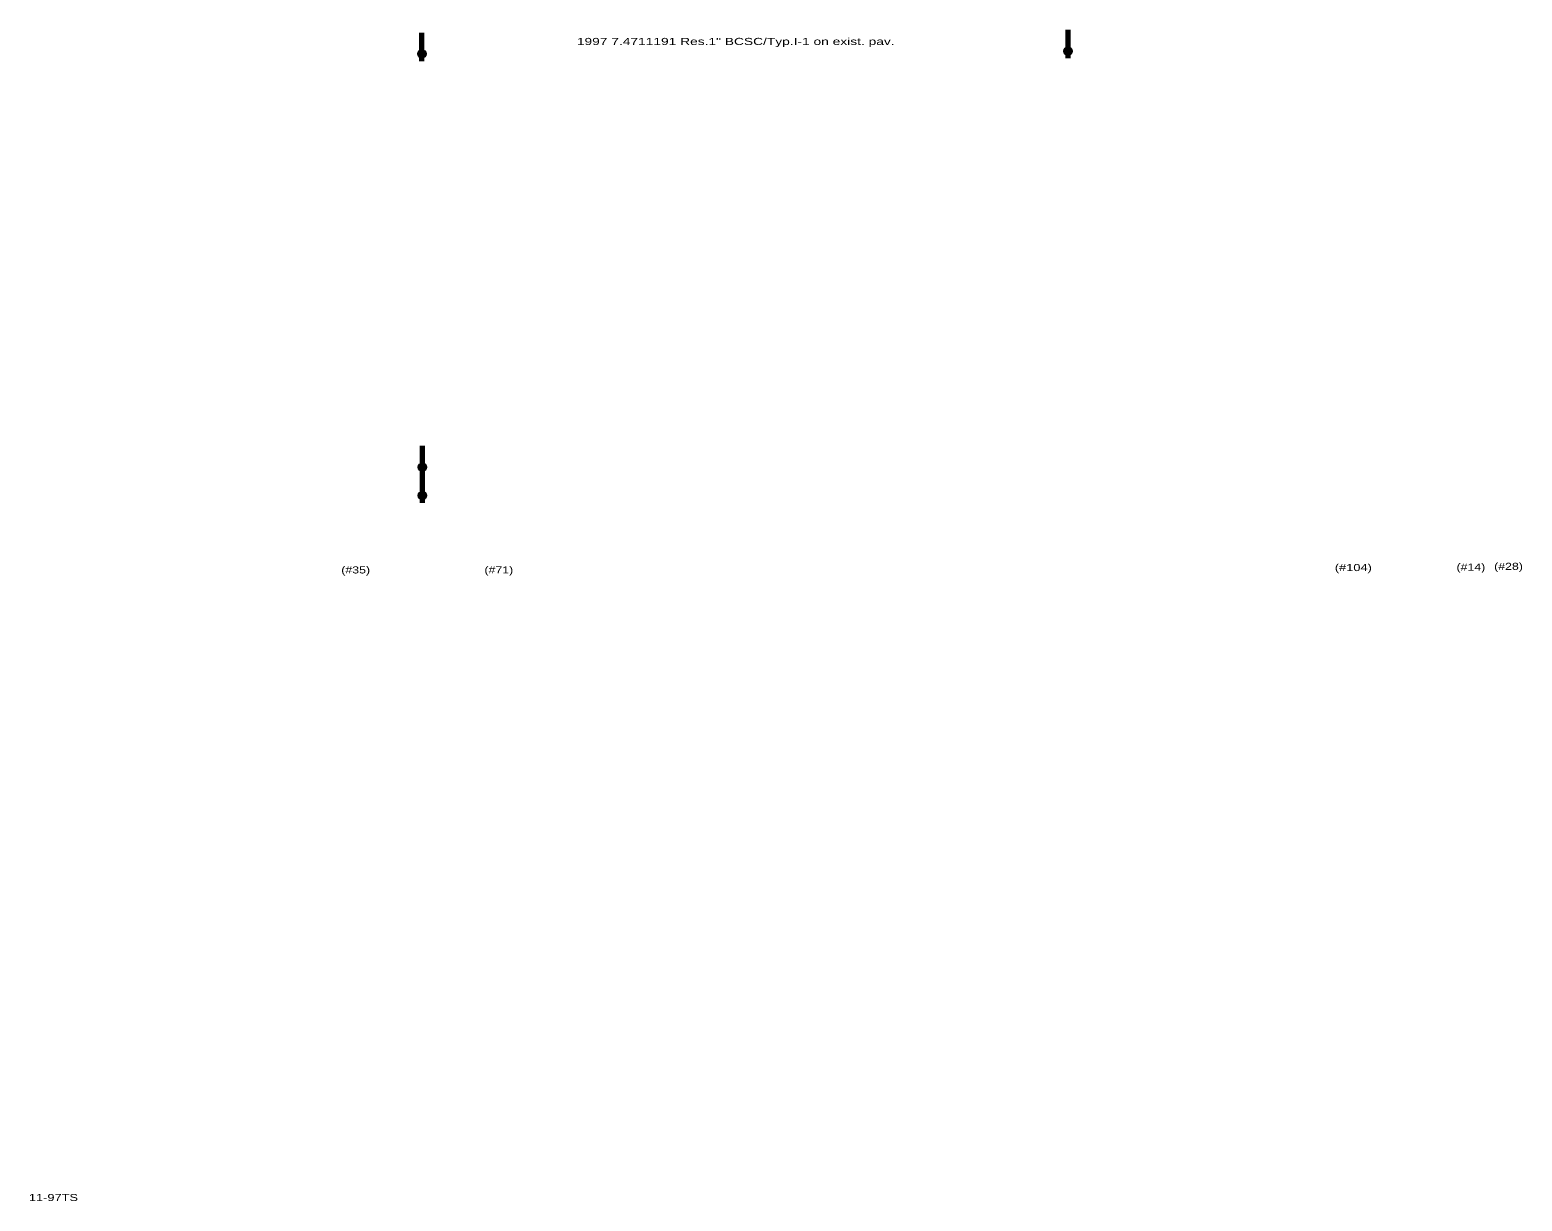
# Model space of a CAD drawing. Extents: x 0.68 to 6.99, y -6.58 to -1.63.
import ezdxf
from ezdxf.enums import TextEntityAlignment as Align

# ---------------------------------------------------------------- set-up
doc = ezdxf.new("R2010")
doc.units = 0
doc.header["$LTSCALE"] = 0.012
doc.layers.add('1', color=7, linetype='Continuous', lineweight=13)

msp = doc.modelspace()

# ---------------------------------------------------------------- hatches: boundary and pattern name
at = {"layer": '1'}
for points in [[(2.35892, -1.73401, 1), (2.32309, -1.73401, 1)], [(5.08992, -1.72201, 1), (5.05409, -1.72201, 1)], [(2.36092, -3.48101, 1), (2.32509, -3.48101, 1)], [(2.36092, -3.60101, 1), (2.32509, -3.60101, 1)]]:
    msp.add_hatch(color=256, dxfattribs=at).paths.add_polyline_path(points)

# ---------------------------------------------------------------- linework, layer by layer
at = {"layer": '1', "lineweight": 70}
for p, q in [((5.072, -1.752), (5.072, -1.632)), ((2.341, -1.764), (2.341, -1.644)), ((2.343, -3.511), (2.343, -3.391)), ((2.343, -3.631), (2.343, -3.511))]:
    msp.add_line(p, q, dxfattribs=at)
at = {"layer": '1'}
for centre in [(2.34101, -1.73401), (5.07201, -1.72201), (2.34301, -3.48101), (2.34301, -3.60101)]:
    msp.add_circle(centre, 0.01792, dxfattribs=at)

# ---------------------------------------------------------------- texts
for s, width, p in [('1997 7.4711191 Res.1" BCSC/Typ.I-1 on exist. pav.', 1.45, (3.6675, -1.696)), ('(#35)', 1.3, (2.061, -3.93)), ('(#71)', 1.3, (2.666, -3.93)), ('(#104)', 1.35, (6.278, -3.92)), ('(#14)', 1.3, (6.775, -3.918)), ('(#28)', 1.3, (6.934, -3.915)), ('11-97TS', 1.35, (0.7835, -6.583))]:
    msp.add_text(s, height=0.03, dxfattribs=dict(at, width=width)).set_placement(p, align=Align.CENTER)

doc.saveas('drawing.dxf')
